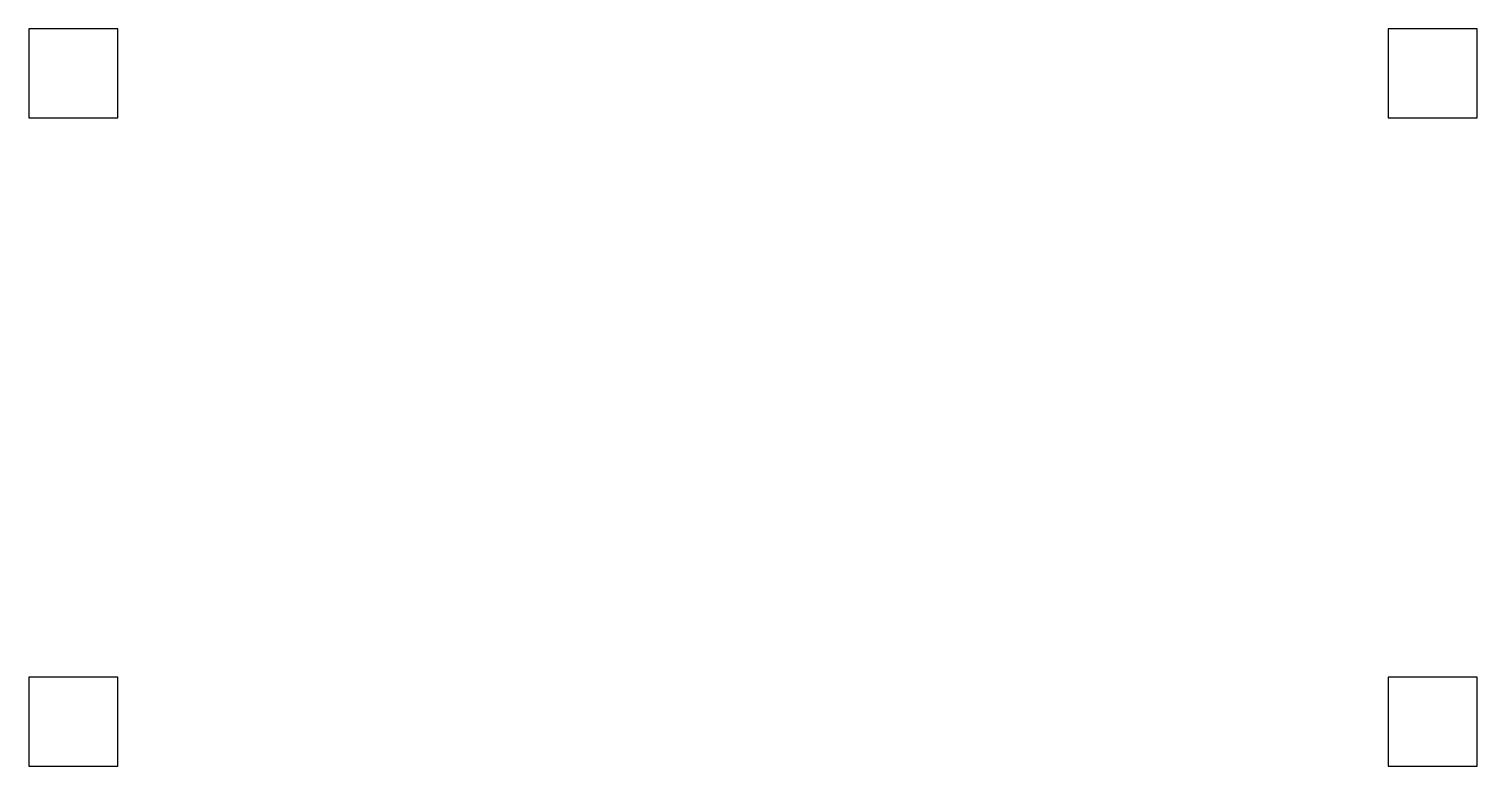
# Model space of a CAD drawing. Header units: inches. Extents: x -144 to 19, y -71 to 12.
import ezdxf

# ---------------------------------------------------------------- set-up
doc = ezdxf.new("R2010")
doc.units = ezdxf.units.IN
doc.header["$MEASUREMENT"] = 0

msp = doc.modelspace()

# ---------------------------------------------------------------- linework, layer by layer
for points in [[(-133.67, 11.66), (-143.67, 11.66), (-143.67, 1.66), (-133.67, 1.66)], [(19.33, 11.66), (9.33, 11.66), (9.33, 1.66), (19.33, 1.66)], [(-133.67, -61.34), (-143.67, -61.34), (-143.67, -71.34), (-133.67, -71.34)], [(19.33, -61.34), (9.33, -61.34), (9.33, -71.34), (19.33, -71.34)]]:
    msp.add_lwpolyline(points, close=True)

doc.saveas('drawing.dxf')
